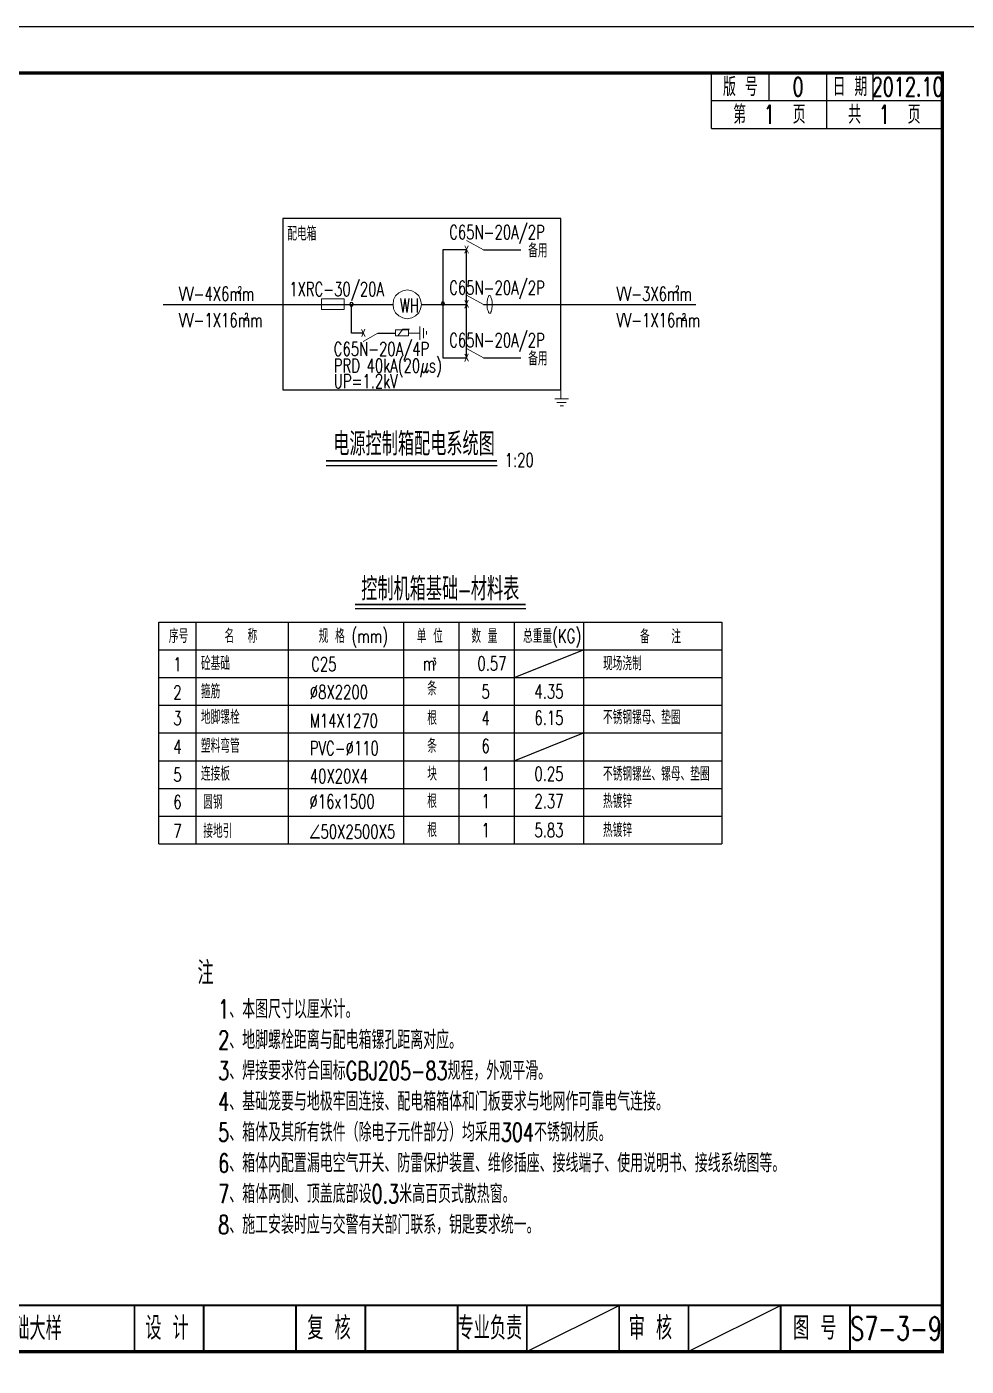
# Model space of a CAD drawing. Extents: x 12342 to 271026, y -9164 to -8044.
# Drawn here: x 15581.6 to 15785.1, y -8857.7 to -8567.5 of the extents above; entities that cross this region are included whole.
import ezdxf
from ezdxf.enums import TextEntityAlignment as Align

# ---------------------------------------------------------------- set-up
doc = ezdxf.new("R2010")
doc.units = 0
doc.header["$LTSCALE"] = 2
doc.linetypes.add('DASHED', pattern=[0.75, 0.5, -0.25])
doc.layers.get('0').update_dxf_attribs({"linetype": 'CONTINUOUS'})
for name, color, linetype in [('1', 251, 'DASHED'), ('1111111111', 7, 'CONTINUOUS'), ('图框', 7, 'CONTINUOUS'), ('尺寸标注', 4, 'CONTINUOUS'), ('文字', 7, 'CONTINUOUS'), ('边线', 7, 'CONTINUOUS')]:
    doc.layers.add(name, color=color, linetype=linetype)
doc.styles.get("Standard").update_dxf_attribs({"font": 'simplex1.shx', "width": 0.7, "bigfont": 'hztxt.shx'})

# ---------------------------------------------------------------- blocks, each defined once
blk = doc.blocks.new('series')
at = {"width": 0.75}
for tag, height, p in [('页码', 4, (-35, -19)), ('图名', 5, (-220, -282)), ('图号', 5, (-20, -282))]:
    blk.add_attdef(tag, text='', height=height, dxfattribs=at).set_placement(p, align=Align.MIDDLE_CENTER)

msp = doc.modelspace()

# ---------------------------------------------------------------- linework, layer by layer
at = {"layer": '1', "color": 2, "linetype": 'ByBlock', "lineweight": 9}
for points in [[(15676.496614, -8615.030632), (15677.25924, -8616.619437)], [(15676.496614, -8616.619437), (15677.195688, -8615.030632)], [(15676.814375, -8613.823141), (15680.563954, -8615.856811)], [(15645.419594, -8626.470026), (15645.419594, -8628.821457), (15650.376664, -8628.821457), (15650.376664, -8626.470026), (15645.419594, -8626.470026)], [(15667.09089, -8627.74107), (15666.900233, -8626.724235), (15666.51892, -8625.834504), (15665.819846, -8625.198983), (15664.993668, -8624.754117), (15663.976833, -8624.563461), (15663.02355, -8624.754117), (15662.197371, -8625.198983), (15661.498297, -8625.834504), (15661.053432, -8626.724235), (15660.926328, -8627.74107), (15661.053432, -8628.630801), (15661.498297, -8629.520531), (15662.197371, -8630.156053), (15663.02355, -8630.600919), (15663.976833, -8630.791575), (15664.993668, -8630.600919), (15665.819846, -8630.156053), (15666.51892, -8629.520531), (15666.900233, -8628.630801), (15667.09089, -8627.74107)], [(15676.496614, -8628.503696), (15677.195688, -8626.787787)], [(15676.496614, -8626.851339), (15677.25924, -8628.376592)], [(15676.814375, -8625.7074), (15680.563954, -8627.74107)], [(15681.834998, -8629.584084), (15681.771445, -8629.584084), (15681.644341, -8629.520531), (15681.580789, -8629.329875), (15681.517237, -8629.075666), (15681.390132, -8628.821457), (15681.32658, -8628.503696), (15681.32658, -8627.041996), (15681.390132, -8626.724235), (15681.390132, -8626.470026), (15681.517237, -8626.215818), (15681.580789, -8625.961609), (15681.644341, -8625.834504), (15681.834998, -8625.770952), (15681.89855, -8625.770952), (15682.025654, -8625.834504), (15682.089206, -8625.961609), (15682.152759, -8626.215818), (15682.279863, -8626.470026), (15682.343415, -8626.724235), (15682.406967, -8627.041996), (15682.406967, -8628.122383), (15682.343415, -8628.503696), (15682.343415, -8628.821457), (15682.279863, -8629.075666), (15682.152759, -8629.329875), (15682.089206, -8629.520531), (15682.025654, -8629.584084), (15681.834998, -8629.584084)], [(15666.773129, -8635.367333), (15666.773129, -8632.443932)], [(15654.126243, -8633.143006), (15654.88887, -8634.668259)], [(15654.189796, -8634.668259), (15654.825317, -8633.079454)], [(15654.444004, -8635.748646), (15657.621614, -8633.905632)], [(15661.498297, -8633.206558), (15661.498297, -8634.477602), (15664.294594, -8634.477602), (15664.294594, -8633.206558), (15661.498297, -8633.206558)], [(15661.943163, -8634.477602), (15663.02355, -8633.079454), (15664.48525, -8633.079454)], [(15664.294594, -8633.905632), (15666.773129, -8633.905632)], [(15667.535755, -8632.825245), (15667.535755, -8634.98602)], [(15668.171277, -8633.460767), (15668.171277, -8634.223393)], [(15676.496614, -8640.070195), (15677.195688, -8638.417838)], [(15676.496614, -8638.48139), (15677.25924, -8640.006643)], [(15676.814375, -8637.273898), (15680.563954, -8639.244016)], [(15697.278179, -8646.171205), (15697.278179, -8648.141323)], [(15698.930536, -8648.141323), (15696.007136, -8648.141323)], [(15698.422119, -8648.967501), (15696.388449, -8648.967501)], [(15697.850149, -8649.666575), (15697.151075, -8649.666575)]]:
    msp.add_lwpolyline(points, dxfattribs=at)
at = {"layer": '1', "color": 2, "linetype": 'ByBlock', "lineweight": 25}
for points in [[(15680.563954, -8615.856811), (15688.635082, -8615.856811)], [(15611.101412, -8627.74107), (15660.926328, -8627.74107)], [(15652.346782, -8627.74107), (15652.156126, -8627.359757), (15651.901917, -8627.296205), (15651.647708, -8627.359757), (15651.584156, -8627.74107), (15651.647708, -8627.995279), (15651.901917, -8628.058831), (15652.156126, -8627.995279), (15652.346782, -8627.74107)], [(15654.444004, -8633.905632), (15651.901917, -8633.905632), (15651.901917, -8627.74107)], [(15667.09089, -8627.74107), (15676.941479, -8627.74107)], [(15672.111513, -8627.550414), (15671.984408, -8627.296205), (15671.7302, -8627.105548), (15671.475991, -8627.296205), (15671.348886, -8627.550414), (15671.475991, -8627.804622), (15671.7302, -8627.868175), (15671.984408, -8627.804622), (15672.111513, -8627.550414)], [(15680.563954, -8627.74107), (15726.512186, -8627.74107)], [(15657.621614, -8633.905632), (15661.498297, -8633.905632)], [(15680.563954, -8639.244016), (15688.635082, -8639.244016)]]:
    msp.add_lwpolyline(points, dxfattribs=at)
at = {"layer": '1111111111', "color": 7}
for p, q in [((15618.187268, -8696.537297), (15618.187268, -8744.537297)), ((15638.187268, -8696.537297), (15638.187268, -8744.537297)), ((15663.187268, -8696.537297), (15663.187268, -8744.537297)), ((15675.187268, -8696.537297), (15675.187268, -8744.537297)), ((15687.187268, -8696.537297), (15687.187268, -8744.537297)), ((15702.187268, -8696.537297), (15702.187268, -8744.537297)), ((15610.215332, -8702.537297), (15732.187268, -8702.537297)), ((15610.215332, -8702.537297), (15732.187268, -8702.537297)), ((15610.215332, -8708.537297), (15732.187268, -8708.537297)), ((15610.215332, -8714.537297), (15732.187268, -8714.537297)), ((15610.215332, -8720.537297), (15732.187268, -8720.537297)), ((15610.215332, -8726.537297), (15732.187268, -8726.537297)), ((15610.215332, -8732.537297), (15732.187268, -8732.537297)), ((15610.215332, -8738.537297), (15732.187268, -8738.537297))]:
    msp.add_line(p, q, dxfattribs=at)
at = {"layer": '图框'}
for p, q in [((15729.923771, -8589.543704), (15729.923771, -8577.543704)), ((15742.423771, -8583.543704), (15742.423771, -8577.543704)), ((15754.923771, -8583.543704), (15754.923771, -8577.543704)), ((15764.923771, -8583.543704), (15764.923771, -8577.543704)), ((15729.923771, -8583.543704), (15779.923771, -8583.543704)), ((15754.923771, -8589.543704), (15754.923771, -8583.543704)), ((15729.923771, -8589.543704), (15779.923771, -8589.543704)), ((15744.923771, -8844.543704), (15724.923771, -8854.543704))]:
    msp.add_line(p, q, dxfattribs=at)
at = {"layer": '图框', "linetype": 'Continuous'}
for p, q in [((15687.187268, -8708.537297), (15702.187268, -8702.537297)), ((15687.187268, -8726.537297), (15702.187268, -8720.537297)), ((15689.923771, -8854.543704), (15709.923771, -8844.543704))]:
    msp.add_line(p, q, dxfattribs=at)
at = {"layer": '图框'}
msp.add_lwpolyline([(15789.923771, -8864.543704), (15789.923771, -8567.543704), (15369.923771, -8567.543704), (15369.923771, -8864.543704)], close=True, dxfattribs=at)
for points, const_width in [([(15779.923771, -8577.543704), (15399.923771, -8577.543704), (15399.923771, -8854.543704), (15779.923771, -8854.543704), (15779.923771, -8577.543704)], 0.7), ([(15399.923771, -8844.543704), (15779.923771, -8844.543704)], 0.4), ([(15604.923771, -8854.543704), (15604.923771, -8844.543704)], 0.4), ([(15619.923771, -8854.543704), (15619.923771, -8844.543704)], 0.4), ([(15639.923771, -8854.543704), (15639.923771, -8844.543704)], 0.4), ([(15654.923771, -8854.543704), (15654.923771, -8844.543704)], 0.4), ([(15674.923771, -8854.543704), (15674.923771, -8844.543704)], 0.4), ([(15674.923771, -8854.543704), (15674.923771, -8844.543704)], 0.4), ([(15689.923771, -8854.543704), (15689.923771, -8844.543704)], 0.4), ([(15709.923771, -8854.543704), (15709.923771, -8844.543704)], 0.4), ([(15724.923771, -8854.543704), (15724.923771, -8844.543704)], 0.4), ([(15744.923771, -8854.543704), (15744.923771, -8844.543704)], 0.4), ([(15759.923771, -8854.543704), (15759.923771, -8844.543704)], 0.4)]:
    msp.add_lwpolyline(points, dxfattribs=dict(at, const_width=const_width))
at = {"layer": '图框', "color": 1}
for points in [[(15637.030705, -8609.056727), (15637.030705, -8646.171205), (15697.278179, -8646.171205), (15697.278179, -8609.056727), (15637.030705, -8609.056727)], [(15676.814375, -8639.244016), (15676.814375, -8615.856811), (15671.7302, -8615.856811), (15671.7302, -8639.244016), (15676.814375, -8639.244016)]]:
    msp.add_lwpolyline(points, dxfattribs=at)
at = {"layer": '文字'}
for p, q in [((15646.417347, -8662.587593), (15683.483649, -8662.587593)), ((15652.722233, -8693.537297), (15689.680367, -8693.537297))]:
    msp.add_line(p, q, dxfattribs=at)
at = {"layer": '文字', "const_width": 0.4}
for points in [[(15646.417347, -8661.587593), (15683.483649, -8661.587593)], [(15652.722233, -8692.713106), (15689.680367, -8692.713106)]]:
    msp.add_lwpolyline(points, dxfattribs=at)
at = {"layer": '边线', "color": 1}
for p, q in [((15610.215332, -8696.537297), (15732.187268, -8696.537297)), ((15732.187268, -8696.537297), (15732.187268, -8744.537297)), ((15610.215332, -8744.537297), (15732.187268, -8744.537297))]:
    msp.add_line(p, q, dxfattribs=at)
msp.add_lwpolyline([(15610.215332, -8744.537297), (15610.215332, -8696.537297)], dxfattribs=at)

# ---------------------------------------------------------------- block references
at = {"layer": '图框'}
ref = msp.add_blockref('series', (15789.923771, -8567.543704), dxfattribs=at)
ref.add_attrib('页码', '第  1  页    共  1  页', dxfattribs={"layer": '0', "height": 4, "width": 0.7}).set_placement((15754.923771, -8586.543704), align=Align.MIDDLE_CENTER)
ref.add_attrib('图名', '控制机箱外形及基础大样', dxfattribs={"layer": '0', "height": 5, "width": 0.7}).set_placement((15569.923771, -8849.543704), align=Align.MIDDLE_CENTER)
ref.add_attrib('图号', 'S7-3-9', dxfattribs={"layer": '0', "height": 5, "width": 0.7}).set_placement((15769.923771, -8849.543704), align=Align.MIDDLE_CENTER)

# ---------------------------------------------------------------- texts
at = {"color": 2, "width": 0.7}
for p in [(15627.278944, -8625.306723), (15722.07196, -8625.186665), (15628.712796, -8631.085741), (15723.513269, -8631.176445)]:
    msp.add_text('2', height=1.5, dxfattribs=at).set_placement(p)
at = {"layer": '1111111111', "color": 2, "width": 0.7}
for s, p in [('配电箱', (15638.022104, -8613.860497)), ('C65N-20A/2P', (15673.096227, -8613.556639)), ('备用', (15690.207117, -8617.521617)), ('VV-4X6mm', (15614.496508, -8626.887145)), ('1XRC-30/20A', (15638.441317, -8625.891511)), ('C65N-20A/2P', (15673.096227, -8625.568002)), ('VV-3X6mm', (15709.289524, -8626.887145)), ('WH', (15662.396317, -8629.434167)), ('VV-1X16mm', (15614.496508, -8632.603639)), ('VV-1X16mm', (15709.289524, -8632.603639)), ('C65N-20A/4P', (15648.087752, -8638.836329)), ('C65N-20A/2P', (15673.096227, -8636.943844)), ('备用', (15690.207117, -8640.908822)), ('PRD 40kA(20μs)', (15648.087752, -8642.448313)), ('UP=1.2kV', (15648.087752, -8645.813402))]:
    msp.add_text(s, height=3, dxfattribs=at).set_placement(p)
at = {"layer": '1111111111', "color": 7, "width": 0.7}
for s, height, p in [('序号', 3, (15612.378906, -8701.033211)), ('名  称', 3, (15624.436696, -8701.033211)), ('规 格 (mm)', 3, (15644.830907, -8701.033211)), ('单 位', 3, (15666.083048, -8701.033211)), ('数 量', 3, (15677.901082, -8701.033211)), ('总重量(KG)', 3, (15689.085011, -8701.033211)), ('备   注', 3, (15714.433279, -8701.144322)), ('1', 3, (15613.329271, -8707.159535)), ('砼基础', 3, (15619.310837, -8706.948071)), ('C25', 3, (15643.189984, -8707.143093)), ('m', 3, (15667.375352, -8706.976246)), ('3', 1.5, (15669.42605, -8705.827584)), ('0.57', 3, (15679.204755, -8706.976246)), ('现场浇制', 3, (15706.416334, -8706.976246)), ('2', 3, (15613.329271, -8713.242232)), ('箍筋', 3, (15619.310837, -8713.030767)), ('%%C8X2200', 3, (15642.905004, -8713.170537)), ('条', 3, (15668.340133, -8712.400941)), ('5', 3, (15680.096082, -8713.067395)), ('4.35', 3, (15691.557461, -8713.058942)), ('3', 3, (15613.329271, -8718.813875)), ('地脚镙栓', 3, (15619.310837, -8718.593958)), ('M14X1270', 3, (15642.905004, -8719.379516)), ('根', 3, (15668.340133, -8718.788099)), ('4', 3, (15680.096082, -8718.808764)), ('6.15', 3, (15691.557461, -8718.764794)), ('不锈钢镙母、垫圈', 3, (15706.416334, -8718.630585)), ('4', 3, (15613.329271, -8725.023968)), ('塑料弯管', 3, (15619.310837, -8724.812503)), ('PVC-%%C110', 3, (15642.905004, -8725.322427)), ('条', 3, (15668.340133, -8724.828465)), ('6', 3, (15680.096082, -8724.840678)), ('5', 3, (15613.329271, -8731.07731)), ('连接板', 3, (15619.310837, -8730.865846)), ('40X20X4', 3, (15642.905004, -8731.375769)), ('块', 3, (15668.340133, -8730.881808)), ('1', 3, (15680.096082, -8730.894021)), ('0.25', 3, (15691.557461, -8730.894021)), ('不锈钢镙丝、镙母、垫圈', 3, (15706.416334, -8730.894021)), ('6', 3, (15613.329271, -8736.98036)), ('圆钢', 3, (15619.816317, -8736.997265)), ('%%C16x1500', 3, (15642.831128, -8736.866928)), ('根', 3, (15668.340133, -8736.801763)), ('1', 3, (15680.096082, -8736.813975)), ('2.37', 3, (15691.557461, -8736.813975)), ('热镀锌', 3, (15706.416334, -8736.805523)), ('接地引', 3, (15619.816317, -8743.264071)), ('根', 3, (15668.340133, -8743.068569)), ('热镀锌', 3, (15706.416334, -8743.07233)), ('7', 3, (15613.329271, -8743.255619)), ('∠50X2500X5', 3, (15642.831128, -8743.409369)), ('1', 3, (15680.096082, -8743.080782)), ('5.83', 3, (15691.557461, -8743.080782))]:
    msp.add_text(s, height=height, dxfattribs=at).set_placement(p)
at = {"layer": '图框', "width": 0.7}
for s, height, p in [('版 号', 4, (15736.173771, -8580.543704)), ('0', 4, (15748.673771, -8580.543704)), ('日 期', 4, (15759.923771, -8580.543704)), ('2012.10', 4, (15772.423771, -8580.543704)), ('设 计', 5, (15611.968437, -8849.449117)), ('复 核', 5, (15647.063254, -8849.449117)), ('专业负责', 5, (15681.913999, -8849.449117)), ('审 核', 5, (15716.687804, -8849.449117)), ('图 号', 5, (15752.306974, -8849.449117))]:
    msp.add_text(s, height=height, dxfattribs=at).set_placement(p, align=Align.MIDDLE_CENTER)
at = {"layer": '尺寸标注', "color": 0, "insert": (15618.576964, -8764.182634), "char_height": 3.5, "width": 143.14842575, "attachment_point": 1}
msp.add_mtext('{\\C256;\\P\\H1.429x;\\C7;注\\H0.7x;\\C1;\\P\\pl4.477;\\H1.143x;\\C0;1、本图尺寸以厘米计。\\P2、地脚螺栓距离与配电箱镙孔距离对应。\\P3、焊接要求符合国标GBJ205-83规程，外观平滑。\\P4、基础笼要与地极牢固连接、配电箱箱体和门板要求与地网作可靠电气连接。\\P5、箱体及其所有铁件（除电子元件部分）均采用304不锈钢材质。\\P6、箱体内配置漏电空气开关、防雷保护装置、维修插座、接线端子、使用说明书、接线系统图等。\\P7、箱体两侧、顶盖底部设0.3米高百页式散热窗。\\P8、施工安装时应与交警有关部门联系，钥匙要求统一。}', dxfattribs=at)
at = {"layer": '文字', "width": 0.7}
for s, height, p in [('电源控制箱配电系统图', 5, (15665.48119, -8657.932247)), ('1:20', 3, (15688.271516, -8661.409691)), ('控制机箱基础—材料表', 5, (15671.167925, -8689.326887))]:
    msp.add_text(s, height=height, dxfattribs=at).set_placement(p, align=Align.MIDDLE_CENTER)

doc.saveas('drawing.dxf')
